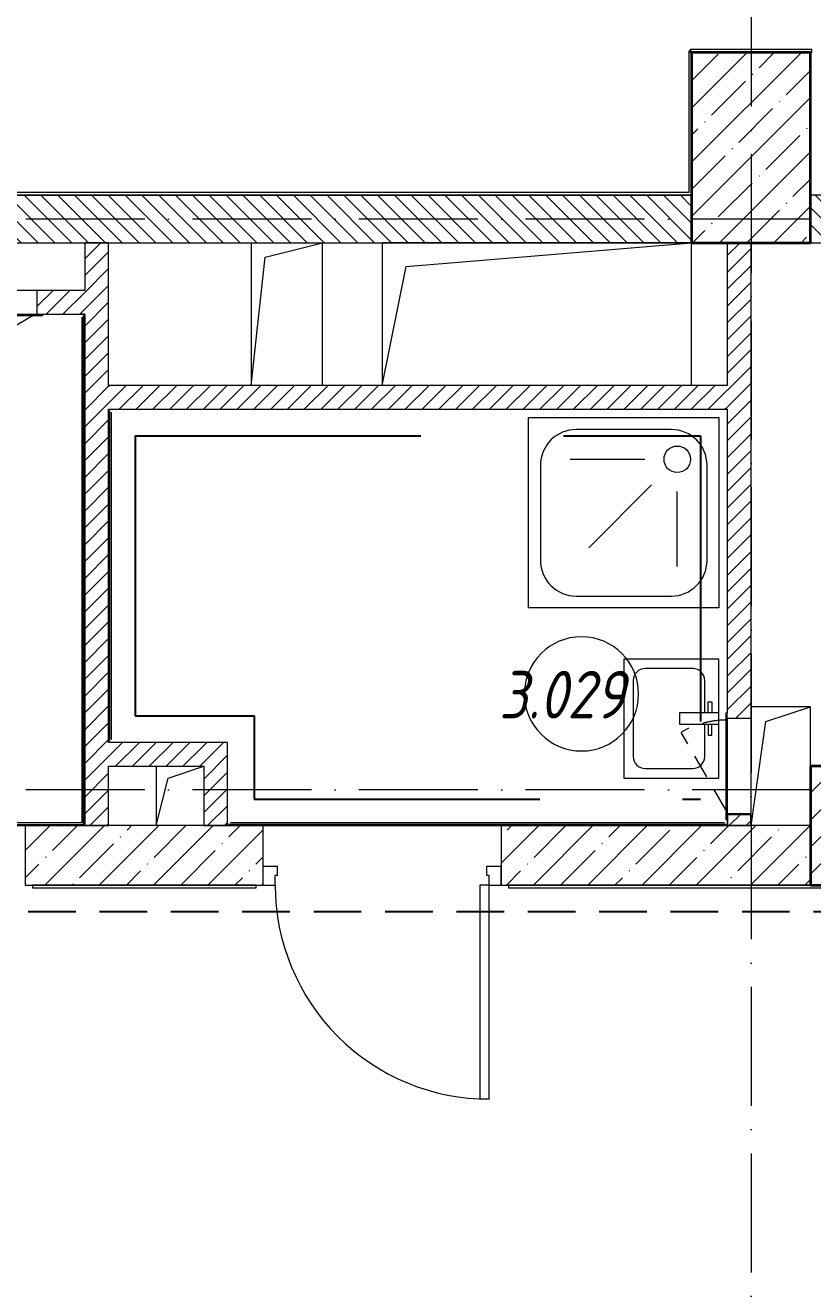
# Model space of a CAD drawing. Header units: millimetres. Extents: x -213536 to 1564669, y -45299 to 942238.
# Drawn here: x 491466 to 494775, y 512202 to 517517 of the extents above; entities that cross this region are included whole.
import ezdxf

# ---------------------------------------------------------------- set-up
doc = ezdxf.new("R2010")
doc.units = ezdxf.units.MM
for name, pattern in [('200_ШТРИХ_ш1п0_6_', [160, 100, -60]), ('50_200_ШТРИХ_1Т_ш5_п1_п1_', [700, 500, -100, 0, -100]), ('ADSK_Осевая', [3000, 1200, -600, 600, -600]), ('Штриховая _2 мм - 1 мм_', [300, 200, -100])]:
    doc.linetypes.add(name, pattern=pattern)
for name, color, linetype, lineweight in [('0-1', 7, 'Continuous', 5), ('0-2', 7, 'Continuous', 9), ('3) ЖБ 4м', 3, 'Continuous', 30), ('Каркас_Импост', 7, 'Continuous', 13), ('Марки помещений', 7, 'Continuous', 9), ('Несущие колонны', 7, 'Continuous', 9), ('Несущие колонны-1', 7, 'Continuous', 35), ('Обобщенные модели', 7, 'Continuous', 9), ('Общие ребра', 7, 'Continuous', 9), ('Окна', 7, 'Continuous', 9), ('Оси-2', 7, '50_200_ШТРИХ_1Т_ш5_п1_п1_', 9), ('Открывание в плане-2', 7, '200_ШТРИХ_ш1п0_6_', 9), ('Открывание-1', 7, 'Continuous', 9), ('Панель', 7, 'Continuous', 13), ('Стены-1', 7, 'Continuous', 13), ('Штриховка разреза-1', 7, 'Continuous', 9)]:
    doc.layers.add(name, color=color, linetype=linetype, lineweight=lineweight)
for name, color, linetype, lineweight, true_color in [('Сантехнические приборы-1', 7, 'Continuous', 9, 0xaaaaaa), ('СТ-1_1', 7, 'Штриховая _2 мм - 1 мм_', 90, 0x888888), ('СТ-8', 7, 'ADSK_Осевая', 90, 0x8080c0)]:
    doc.layers.add(name, color=color, linetype=linetype, lineweight=lineweight, true_color=true_color)
doc.layers.get('0-2').off()
doc.styles.add('ISOCPEUR_I_6', font='isocpeui.ttf', dxfattribs={"width": 0.85, "height": 3.5})
pattern_1 = [(45, (0, 0), (-35.35534, 35.35534), [])]
pattern_2 = [(135, (0, 0), (-35.35534, -35.35534), [])]

# ---------------------------------------------------------------- blocks, each defined once
blk = doc.blocks.new('Ос 3 эт верх часть')
at = {"layer": 'Оси-2'}
for p, q in [((494516, 535177.6), (494516, 499613)), ((535374.3, 516702.4), (481366, 516702.4)), ((535374.3, 514302.4), (426847.2, 514302.4))]:
    blk.add_line(p, q, dxfattribs=at)
blk = doc.blocks.new('BSC_Колонна _Прямоугольная - 500х500-V80-АИ2_03_План отделки стен 3-го этажа _Часть 1_')
at = {"layer": 'Несущие колонны'}
h = blk.add_hatch(dxfattribs=at)
h.set_pattern_fill('FP_77', color=256, style=0, pattern_type=2)
h.set_pattern_definition([(45, (-65850, -69250), (-114.04925, 114.04925), []), (45, (-65735.95, -69250), (-114.04925, 114.04925), [201.613, -40.323, 3.353, -36.97])])
h.paths.add_polyline_path([(-250, -250), (250, -250), (250, 250), (-250, 250)], flags=0)
at = {"layer": 'Несущие колонны-1'}
for p, q in [((250, 250), (-250, 250)), ((-250, 250), (-250, -250)), ((250, -250), (250, 250)), ((-250, -250), (250, -250))]:
    blk.add_line(p, q, dxfattribs=at)
blk = doc.blocks.new('BSC_Колонна _Прямоугольная - 500х800-V89-АИ2_03_План отделки стен 3-го этажа _Часть 1_')
at = {"layer": 'Несущие колонны'}
h = blk.add_hatch(dxfattribs=at)
h.set_pattern_fill('FP_87', color=256, style=0, pattern_type=2)
h.set_pattern_definition([(225, (65350, 72100), (114.04925, -114.04925), []), (225, (65235.95, 72100), (114.04925, -114.04925), [201.613, -40.323, 3.353, -36.97])])
h.paths.add_polyline_path([(250, 400), (-250, 400), (-250, -400), (250, -400), (250, 184.9)], flags=0)
at = {"layer": 'Несущие колонны-1'}
for p, q in [((250, 400), (-250, 400)), ((-250, 400), (-250, -400)), ((250, -400), (250, 400)), ((-250, -400), (250, -400))]:
    blk.add_line(p, q, dxfattribs=at)
blk = doc.blocks.new('Дверь_СКБ_1Ст_Внутренняя_ШЕР - СОШ_Д-5_Дв_1000x2100h_ПУИ-26496936-АИ2_03_План отделки стен 3-го этажа _Часть 1_')
at = {"layer": 'Каркас_Импост'}
for p, q in [((-437.5, 125), (-487.5, 125)), ((-487.5, 125), (-487.5, 45)), ((-437.5, 125), (-437.5, 85)), ((512.5, 125), (462.5, 125)), ((462.5, 125), (462.5, 85)), ((512.5, 125), (512.5, 45)), ((-437.5, 85), (-427.5, 85)), ((-427.5, 85), (-427.5, 45)), ((452.5, 85), (462.5, 85)), ((452.5, 85), (452.5, 45)), ((-427.5, 45), (-487.5, 45)), ((512.5, 45), (452.5, 45))]:
    blk.add_line(p, q, dxfattribs=at)
at = {"layer": 'Открывание-1'}
blk.add_arc((-437.5, 125), 900, 360, 90, dxfattribs=at)
at = {"layer": 'Панель'}
for p, q in [((-437.5, 1025), (-397.5, 1025)), ((-437.5, 1025), (-437.5, 125)), ((-397.5, 125), (-397.5, 1025)), ((-437.5, 125), (-397.5, 125))]:
    blk.add_line(p, q, dxfattribs=at)
blk = doc.blocks.new('SND_2D_Раковина1 - 400х300-18442872-АИ2_03_План отделки стен 3-го этажа _Часть 1_')
at = {"layer": 'Сантехнические приборы-1'}
for p, q in [((-250, 220), (-250, -180)), ((250, 220), (-250, 220)), ((250, -180), (250, 220)), ((160, 180), (-160, 180)), ((-210, 130), (-210, -70)), ((210, -70), (210, 130)), ((-25, -180), (-25, -15)), ((-25, -15), (25, -15)), ((25, -15), (25, -180)), ((-160, -120), (-25, -120)), ((-70, -135), (-70, -150)), ((-25, -135), (-70, -135)), ((-70, -150), (-25, -150)), ((25, -120), (160, -120)), ((25, -135), (70, -135)), ((70, -150), (25, -150)), ((70, -135), (70, -150)), ((-250, -180), (250, -180))]:
    blk.add_line(p, q, dxfattribs=at)
for centre, start, end in [((-160, 130), 90, 180), ((160, 130), 360, 90), ((-160, -70), 180, 270), ((160, -70), 270, 360)]:
    blk.add_arc(centre, 50, start, end, dxfattribs=at)
blk = doc.blocks.new('SND_2D_Душ - Прямоугольный 800x800-17910356-АИ2_03_План отделки стен 3-го этажа _Часть 1_')
at = {"layer": 'Сантехнические приборы-1'}
for p, q in [((0, 0), (0, 800)), ((0, 800), (350, 800)), ((350, 800), (800, 800)), ((800, 800), (800, 350)), ((350, 750), (200, 750)), ((600, 750), (350, 750)), ((50, 600), (50, 200)), ((175, 625), (175, 310.9)), ((750, 350), (750, 600)), ((546.9, 546.9), (282.8, 282.8)), ((750, 200), (750, 350)), ((800, 350), (800, 0)), ((625, 175), (310.9, 175)), ((800, 0), (0, 0)), ((200, 50), (600, 50))]:
    blk.add_line(p, q, dxfattribs=at)
blk.add_circle((175, 175), 55.8, dxfattribs=at)
for centre, start, end in [((200, 600), 90, 180), ((600, 600), 360, 90), ((200, 200), 180, 270), ((600, 200), 270, 0)]:
    blk.add_arc(centre, 150, start, end, dxfattribs=at)
blk = doc.blocks.new('AR_Отверстие Ниша - Лючок-32404835-АИ2_03_План отделки стен 3-го этажа _Часть 1_')
at = {"layer": 'Окна'}
for p, q in [((100, 50), (-100, 50)), ((-100, 50), (-100, -50)), ((100, -50), (100, 50)), ((-100, -50), (100, -50))]:
    blk.add_line(p, q, dxfattribs=at)
blk = doc.blocks.new('Л_Общий_Лючок - Лючок-29684667-АИ2_03_План отделки стен 3-го этажа _Часть 1_')
at = {"layer": 'Окна'}
for p, q in [((224, 6), (-24, 6)), ((-24, 6), (-24, 0)), ((224, 6), (224, 0))]:
    blk.add_line(p, q, dxfattribs=at)
at = {"layer": 'Открывание в плане-2'}
blk.add_line((16.4, 6), (168.8, 94), dxfattribs=at)
blk.add_arc((6, 0), 188, 1.8496, 30, dxfattribs=at)
blk = doc.blocks.new('AR_Отверстие Ниша - Лючок-32404954-АИ2_03_План отделки стен 3-го этажа _Часть 1_')
at = {"layer": 'Окна'}
for p, q in [((200, 50), (-200, 50)), ((-200, 50), (-200, -50)), ((-200, -50), (200, -50))]:
    blk.add_line(p, q, dxfattribs=at)
blk = doc.blocks.new('Л_Общий_Лючок - Лючок-29684549-АИ2_03_План отделки стен 3-го этажа _Часть 1_')
at = {"layer": 'Окна'}
for p, q in [((424, 6), (-24, 6)), ((-24, 6), (-24, 0)), ((400, 0), (424, 0)), ((424, 6), (424, 0))]:
    blk.add_line(p, q, dxfattribs=at)
at = {"layer": 'Открывание в плане-2'}
blk.add_line((16.4, 6), (342, 194), dxfattribs=at)
blk.add_arc((6, 0), 388, 0.8905, 30, dxfattribs=at)
blk = doc.blocks.new('154_Фахверк_СКБ_Швеллер - Тип_100_3960_зеркало-29769493-АИ2_03_План отделки стен 3-го этажа _Часть 1_')
at = {"layer": 'Обобщенные модели'}
for p, q in [((175, 50), (125, 50)), ((125, 50), (125, -50)), ((128, 47), (175, 47)), ((128, -47), (128, 47)), ((175, 47), (175, 50)), ((125, -50), (175, -50)), ((175, -47), (128, -47)), ((175, -50), (175, -47))]:
    blk.add_line(p, q, dxfattribs=at)
blk = doc.blocks.new('AR_Отверстие прямоугольное _в плите_ - AR_Отверстие прямоугольное _в плите_-V206-АИ2_03_План отделки стен 3-го этажа _Часть 1_')
at = {"layer": 'Обобщенные модели'}
for p, q in [((125, 250), (-125, 250)), ((-62.5, 187.5), (125, 250)), ((125, 0), (125, 250)), ((-125, -250), (-62.5, 187.5))]:
    blk.add_line(p, q, dxfattribs=at)
blk = doc.blocks.new('AR_Отверстие прямоугольное _в плите_ - AR_Отверстие прямоугольное _в плите_-30552610-АИ2_03_План отделки стен 3-го этажа _Часть 1_')
at = {"layer": 'Обобщенные модели'}
for p, q in [((-150, 300), (-150, -300)), ((-90, 240), (150, 300)), ((150, -300), (150, 300)), ((-150, -300), (-90, 240))]:
    blk.add_line(p, q, dxfattribs=at)
blk = doc.blocks.new('AR_Отверстие прямоугольное _в плите_ - AR_Отверстие прямоугольное _в плите_-30552626-АИ2_03_План отделки стен 3-го этажа _Часть 1_')
at = {"layer": 'Обобщенные модели'}
for p, q in [((-100, 125), (-100, -125)), ((-50, 75), (100, 125)), ((-100, -125), (-50, 75))]:
    blk.add_line(p, q, dxfattribs=at)
blk = doc.blocks.new('AR_Отверстие прямоугольное _в плите_ - AR_Отверстие прямоугольное _в плите_-30552510-АИ2_03_План отделки стен 3-го этажа _Часть 1_')
at = {"layer": 'Обобщенные модели'}
for p, q in [((650, 300), (-650, 300)), ((-650, 300), (-650, -299.7)), ((-550, 200), (650, 300)), ((650, -299.7), (650, 300)), ((-649.9, -299.7), (-550, 200))]:
    blk.add_line(p, q, dxfattribs=at)
blk = doc.blocks.new('0125-Р-ОО-Ш2-АР-о_23_10_2024_rvt-1-АИ2_03_План отделки стен 3-го этажа _Часть 1_')
at = {"layer": 'Штриховка разреза-1'}
h = blk.add_hatch(dxfattribs=at)
h.set_pattern_fill('FP_1', color=256, style=0, pattern_type=2)
h.set_pattern_definition(pattern_2)
h.paths.add_polyline_path([(65100, 71700), (65100, 71900), (59600, 71900), (59600, 71700), (63416.8, 71700)], flags=0)
h = blk.add_hatch(dxfattribs=at)
h.set_pattern_fill('FP_1', color=256, style=0, pattern_type=2)
h.set_pattern_definition(pattern_2)
h.paths.add_polyline_path([(71050, 71700), (71050, 71900), (65600, 71900), (65600, 71700), (70954.2, 71700)], flags=0)
h = blk.add_hatch(dxfattribs=at)
h.set_pattern_fill('FP_38', color=256, style=0, pattern_type=2)
h.set_pattern_definition(pattern_1)
h.paths.add_polyline_path([(62650, 69250), (62650, 71700), (62550, 71700), (62550, 69250)], flags=0)
h = blk.add_hatch(dxfattribs=at)
h.set_pattern_fill('FP_38', color=256, style=0, pattern_type=2)
h.set_pattern_definition(pattern_1)
h.paths.add_polyline_path([(65301.2, 69250), (65347, 69250), (65347, 69297), (65253, 69297), (65253, 69250)], flags=0)
h.paths.add_polyline_path([(65274, 69700), (65350, 69700), (65350, 71700), (65250, 71700), (65251, 69700)], flags=0)
h = blk.add_hatch(dxfattribs=at)
h.set_pattern_fill('FP_38', color=256, style=0, pattern_type=2)
h.set_pattern_definition(pattern_1)
h.paths.add_polyline_path([(60000, 71400), (62150, 71400), (62150, 71500), (60000, 71500)], flags=0)
h.paths.add_polyline_path([(62350, 71400), (62550, 71400), (62550, 71500), (62350, 71500)], flags=0)
h = blk.add_hatch(dxfattribs=at)
h.set_pattern_fill('FP_38', color=256, style=0, pattern_type=2)
h.set_pattern_definition(pattern_1)
h.paths.add_polyline_path([(62650, 71000), (65250, 71000), (65250, 71100), (62650, 71100)], flags=0)
h = blk.add_hatch(dxfattribs=at)
h.set_pattern_fill('FP_38', color=256, style=0, pattern_type=2)
h.set_pattern_definition(pattern_1)
h.paths.add_polyline_path([(63050, 69500), (63050, 69600), (62650, 69600), (62650, 69500)], flags=0)
h = blk.add_hatch(dxfattribs=at)
h.set_pattern_fill('FP_38', color=256, style=0, pattern_type=2)
h.set_pattern_definition(pattern_1)
h.paths.add_polyline_path([(63150, 69250), (63150, 69600), (63050, 69600), (63050, 69250)], flags=0)
h = blk.add_hatch(dxfattribs=at)
h.set_pattern_fill('FP_2', color=256, style=0, pattern_type=2)
h.set_pattern_definition([(45, (0, 0), (-114.04925, 114.04925), []), (45, (114.05, 0), (-114.04925, 114.04925), [201.612, -40.322, 3.353, -36.97])])
h.paths.add_polyline_path([(65600, 69000), (65600, 69250), (64300, 69250), (64300, 69000), (65350, 69000)], flags=0)
h.paths.add_polyline_path([(63300, 69000), (63300, 69250), (62300, 69250), (62300, 69000)], flags=0)
h.paths.add_polyline_path([(60590.3, 69000), (61150, 69000), (61150, 69250), (56650, 69250), (56650, 69000), (59648.1, 69000)], flags=0)
h.paths.add_polyline_path([(53700, 69000), (55500, 69000), (55500, 69250), (52800, 69250), (52800, 69000), (53052.9, 69000)], flags=0)
at = {"layer": 'Стены-1'}
for p, q in [((65100, 71900), (59600, 71900)), ((71050, 71900), (65600, 71900)), ((59600, 71700), (65100, 71700)), ((62550, 71700), (62550, 71500)), ((62650, 71700), (62550, 71700)), ((62650, 71100), (62650, 71700)), ((65250, 71700), (65250, 71100)), ((65350, 69700), (65350, 71700)), ((65600, 71700), (68638, 71700)), ((62550, 71500), (62350, 71500)), ((62350, 71400), (62550, 71400)), ((62550, 71400), (62550, 69250)), ((65250, 71100), (62650, 71100)), ((62650, 69600), (62650, 71000)), ((62650, 71000), (65250, 71000)), ((65250, 71000), (65250, 69724)), ((63050, 69600), (62650, 69600)), ((63150, 69600), (63050, 69600)), ((63150, 69250), (63150, 69600)), ((62650, 69250), (62650, 69500)), ((62650, 69500), (63050, 69500)), ((63050, 69500), (63050, 69250)), ((63300, 69250), (62300, 69250)), ((62300, 69250), (62300, 69000)), ((62550, 69250), (62650, 69250)), ((63050, 69250), (63150, 69250)), ((63300, 69000), (63300, 69250)), ((65250, 69250), (64300, 69250)), ((64300, 69250), (64300, 69000)), ((65347, 69250), (65253, 69250)), ((65253, 69250), (65347, 69250)), ((65600, 69250), (65350, 69250)), ((62300, 69000), (63300, 69000)), ((64300, 69000), (65600, 69000))]:
    blk.add_line(p, q, dxfattribs=at)
at = {"layer": '0-2'}
for name, p, rotation in [('BSC_Колонна _Прямоугольная - 500х800-V89-АИ2_03_План отделки стен 3-го этажа _Часть 1_', (65350, 72100), 180), ('Л_Общий_Лючок - Лючок-29684667-АИ2_03_План отделки стен 3-го этажа _Часть 1_', (62350, 71400), 180), ('SND_2D_Душ - Прямоугольный 800x800-17910356-АИ2_03_План отделки стен 3-го этажа _Часть 1_', (65215, 70965), 180), ('SND_2D_Раковина1 - 400х300-18442872-АИ2_03_План отделки стен 3-го этажа _Часть 1_', (65035, 69700), 90.0000000000005), ('Л_Общий_Лючок - Лючок-29684549-АИ2_03_План отделки стен 3-го этажа _Часть 1_', (65250, 69300), 90), ('AR_Отверстие Ниша - Лючок-32404954-АИ2_03_План отделки стен 3-го этажа _Часть 1_', (65300, 69500), 270), ('154_Фахверк_СКБ_Швеллер - Тип_100_3960_зеркало-29769493-АИ2_03_План отделки стен 3-го этажа _Часть 1_', (65300, 69425), 270), ('Дверь_СКБ_1Ст_Внутренняя_ШЕР - СОШ_Д-5_Дв_1000x2100h_ПУИ-26496936-АИ2_03_План отделки стен 3-го этажа _Часть 1_', (63812.5, 69125), 180)]:
    blk.add_blockref(name, p, dxfattribs=dict(at, rotation=rotation))
for name, p in [('AR_Отверстие прямоугольное _в плите_ - AR_Отверстие прямоугольное _в плите_-30552610-АИ2_03_План отделки стен 3-го этажа _Часть 1_', (63398.7, 71400)), ('AR_Отверстие прямоугольное _в плите_ - AR_Отверстие прямоугольное _в плите_-30552510-АИ2_03_План отделки стен 3-го этажа _Часть 1_', (64450, 71399.7)), ('AR_Отверстие Ниша - Лючок-32404835-АИ2_03_План отделки стен 3-го этажа _Часть 1_', (62250, 71450)), ('AR_Отверстие прямоугольное _в плите_ - AR_Отверстие прямоугольное _в плите_-V206-АИ2_03_План отделки стен 3-го этажа _Часть 1_', (65475, 69500)), ('AR_Отверстие прямоугольное _в плите_ - AR_Отверстие прямоугольное _в плите_-30552626-АИ2_03_План отделки стен 3-го этажа _Часть 1_', (62950, 69375)), ('BSC_Колонна _Прямоугольная - 500х500-V80-АИ2_03_План отделки стен 3-го этажа _Часть 1_', (65850, 69250))]:
    blk.add_blockref(name, p, dxfattribs=at)
blk = doc.blocks.new('AI_Марка_Помещение_х1__Общий_E___ISO-2_1K_ - Номер-16210215-АИ2_03_План отделки стен 3-го этажа _Часть 1_')
at = {"layer": 'Марки помещений'}
for start, end in [(360, 180), (180, 360)]:
    blk.add_arc((0.039, 0.312), 2.4, start, end, dxfattribs=at)
blk = doc.blocks.new('3этВверх')
at = {"layer": 'Общие ребра'}
for p, q in [((491711, 514157.4), (491711, 516297.4)), ((491821.1, 514507.4), (491821.1, 515897.4)), ((489171, 514157.4), (491711, 514157.4)), ((494411, 514157.4), (492321, 514157.4))]:
    blk.add_line(p, q, dxfattribs=at)
at = {"layer": 'СТ-1_1', "lineweight": 25}
blk.add_line((495878, 513790.4), (489828, 513790.4), dxfattribs=at)
at = {"layer": 'СТ-8', "lineweight": 25}
for p, q in [((491928.1, 515790.4), (494304, 515790.4)), ((491928.1, 515790.4), (491928.1, 514614.4)), ((494304, 515790.4), (494304, 514264.4)), ((491928.1, 514614.4), (492428, 514614.4)), ((492428, 514614.4), (492428, 514264.4)), ((492428, 514264.4), (494304, 514264.4))]:
    blk.add_line(p, q, dxfattribs=at)
at = {"layer": 'Стены-1'}
for p, q in [((494266, 517408.4), (494254, 517408.4)), ((494254, 517408.4), (494254, 516814.4)), ((494772, 517414.4), (494260, 517414.4)), ((494260, 517414.4), (494260, 517402.4)), ((494260, 517402.4), (494266, 517402.4)), ((494266, 517402.4), (494266, 517408.4)), ((494766, 517402.4), (494772, 517402.4)), ((494772, 517402.4), (494772, 517414.4)), ((494254, 516814.4), (488778, 516814.4)), ((488778, 516802.4), (494266, 516802.4)), ((491716, 516302.4), (491704, 516302.4)), ((491716, 514152.4), (491716, 516302.4)), ((491704, 516290.4), (491704, 514164.4)), ((491816.1, 515890.4), (491816.1, 514514.4)), ((491828.1, 514514.4), (491828.1, 515890.4)), ((489166, 514152.4), (491716, 514152.4)), ((491704, 514164.4), (489178, 514164.4)), ((492316, 514164.4), (492316, 514152.4)), ((492316, 514152.4), (494416, 514152.4)), ((494404, 514164.4), (492328, 514164.4)), ((492436, 513902.4), (491496, 513902.4)), ((491496, 513902.4), (491496, 513890.4)), ((491496, 513890.4), (492436, 513890.4)), ((492436, 513890.4), (492436, 513902.4)), ((494766, 513902.4), (493496, 513902.4)), ((493496, 513902.4), (493496, 513890.4)), ((493496, 513890.4), (495778, 513890.4))]:
    blk.add_line(p, q, dxfattribs=at)
at = {"layer": '0-1'}
blk.add_blockref('0125-Р-ОО-Ш2-АР-о_23_10_2024_rvt-1-АИ2_03_План отделки стен 3-го этажа _Часть 1_', (429166, 444902.4), dxfattribs=at)
at = {"layer": 'Марки помещений', "xscale": 99.99999999999993, "yscale": 99.99999999999993, "zscale": 99.99999999999993}
blk.add_blockref('AI_Марка_Помещение_х1__Общий_E___ISO-2_1K_ - Номер-16210215-АИ2_03_План отделки стен 3-го этажа _Часть 1_', (493799.5, 514675), dxfattribs=at)
at = {"layer": 'Марки помещений', "insert": (493456.9, 514802.9), "char_height": 200, "width": 785.654, "attachment_point": 1, "style": 'ISOCPEUR_I_6'}
blk.add_mtext('3.029', dxfattribs=at)

msp = doc.modelspace()

# ---------------------------------------------------------------- block references
at = {"color": 5, "lineweight": 30}
msp.add_blockref('Ос 3 эт верх часть', (0, 0), dxfattribs=at)
at = {"layer": '3) ЖБ 4м'}
msp.add_blockref('3этВверх', (0, 0), dxfattribs=at)

doc.saveas('drawing.dxf')
